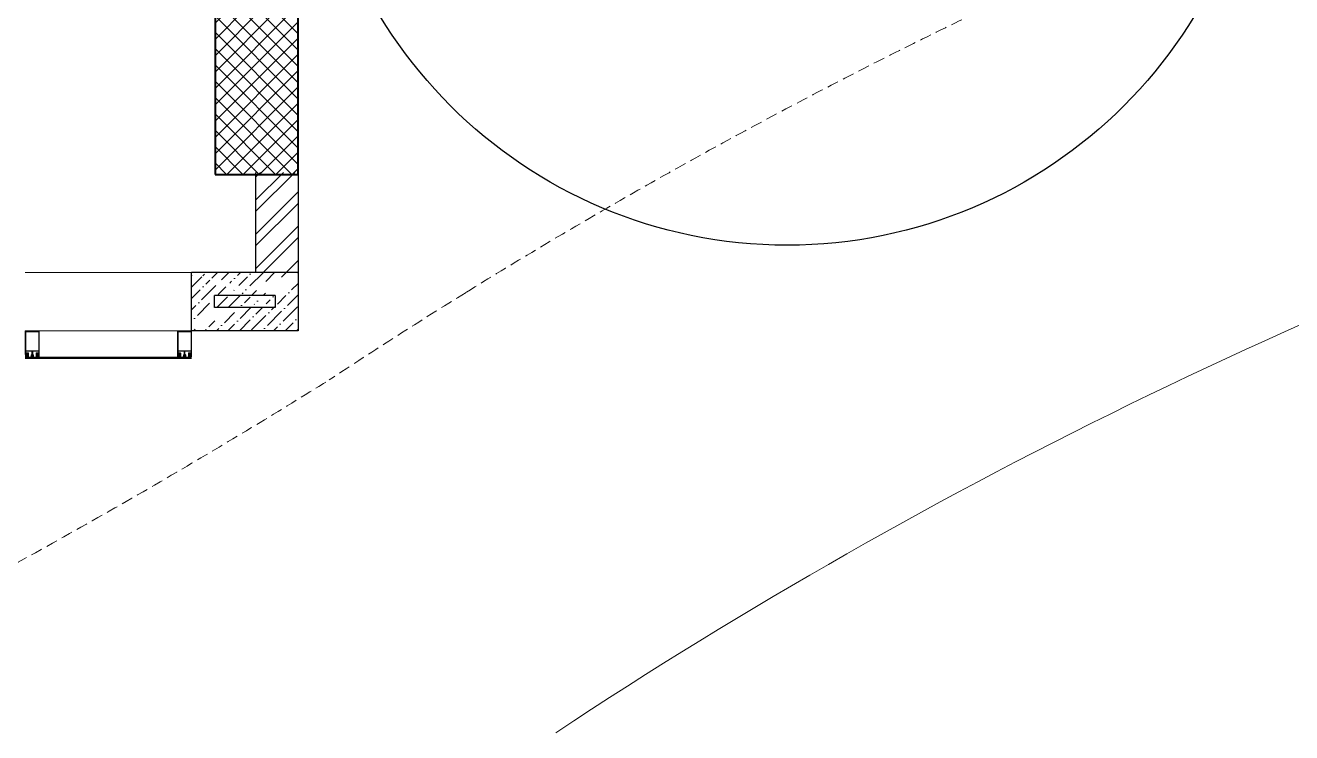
# Model space of a CAD drawing. Header units: millimetres. Extents: x 8275 to 147087, y -297470 to -191881.
# Drawn here: x 62699 to 69555, y -288946 to -285116 of the extents above; entities that cross this region are included whole.
import ezdxf

# ---------------------------------------------------------------- set-up
doc = ezdxf.new("R2010")
doc.units = ezdxf.units.MM
doc.header["$LTSCALE"] = 250
doc.header["$MEASUREMENT"] = 0
doc.linetypes.add('HIDDEN', pattern=[0.375, 0.25, -0.125])
for name, color, linetype, lineweight in [('col', 6, 'Continuous', 40), ('ele', 51, 'Continuous', 18), ('hatch', 9, 'Continuous', 0), ('hidden', 153, 'HIDDEN', 13), ('wall', 1, 'Continuous', 30), ('win', 4, 'Continuous', 20)]:
    doc.layers.add(name, color=color, linetype=linetype, lineweight=lineweight)
doc.layers.add('FUR', color=140, linetype='Continuous')
pattern_1 = [(45, (-6686.7244, -319015.2779), (2e-16, 2.32600915), [4.93421053, -1.64473684]), (135, (-6685.5614, -319014.1149), (2e-16, 2.32600915), [4.93421053, -1.64473684])]

# ---------------------------------------------------------------- blocks, each defined once
blk = doc.blocks.new('A$C75BC0A19')
at = {"layer": 'hatch'}
h = blk.add_hatch(dxfattribs=at)
h.set_pattern_fill('ANSI37', color=256, scale=500, style=0)
h.set_pattern_definition([(45, (-3106656.064, 97018.07), (-44.1941738, 44.1941738), []), (135, (-3106656.064, 97018.07), (-44.1941738, -44.1941738), [])])
h.paths.add_polyline_path([(-74819.9, 9457.9), (-74369.9, 9457.9), (-74369.9, 10357.9), (-74819.9, 10357.9)])
at = {"layer": 'col', "elevation": -4747.5}
blk.add_lwpolyline([(-74819.9, 9457.9), (-74369.9, 9457.9), (-74369.9, 10357.9), (-74819.9, 10357.9)], close=True, dxfattribs=at)

msp = doc.modelspace()

# ---------------------------------------------------------------- hatches: boundary and pattern name
at = {"layer": 'hatch'}
h = msp.add_hatch(dxfattribs=at)
h.set_pattern_fill('ANSI32', color=256, scale=350, style=0)
h.set_pattern_definition([(45, (-6686.72, -319015.28), (-92.80777, 92.80777), []), (45, (-6624.85, -319015.28), (-92.80777, 92.80777), [])])
h.paths.add_polyline_path([(63946.2, -286454.4), (64176.2, -286454.4), (64176.2, -285912.1), (63946.2, -285912.1)])
h = msp.add_hatch(dxfattribs=at)
h.set_pattern_fill('ANSI36', color=256, scale=350, style=0)
h.set_pattern_definition([(45, (-6686.724, -319015.28), (23.201941, 85.073785), [109.375, -21.875, 0, -21.875])])
edge = h.paths.add_edge_path()
edge.add_line((63724.2, -286644.4), (63724.2, -286579.4))
edge.add_line((63599.2, -286769.4), (63599.2, -286454.4))
edge.add_line((64051.2, -286579.4), (64051.2, -286644.4))
edge.add_line((64176.2, -286454.4), (64176.2, -286769.4))
edge.add_line((64051.2, -286644.4), (63724.2, -286644.4))
edge.add_line((64176.2, -286769.4), (63599.2, -286769.4))
edge.add_line((64051.2, -286579.4), (63724.2, -286579.4))
edge.add_line((64176.2, -286454.4), (63599.2, -286454.4))
h = msp.add_hatch(dxfattribs=at)
h.set_pattern_fill('AR-HBONE', color=256, scale=0.411184, style=0)
h.set_pattern_definition(pattern_1)
h.paths.add_polyline_path([(62704.8, -286896.1), (62704.8, -286898.1), (62710.2, -286898.1), (62710.2, -286896.1)], flags=16)
h.paths.add_polyline_path([(62769.1, -286896.1), (62769.1, -286898.1), (62763.6, -286898.1), (62763.6, -286896.1)], flags=16)
edge = h.paths.add_edge_path()
edge.add_arc((62715, -286910.4), 0.685, 180, 360, ccw=False)
edge.add_arc((62713.7, -286910.4), 0.685, 180, 360, ccw=False)
edge.add_arc((62712.3, -286910.4), 0.685, 180, 360, ccw=False)
edge.add_arc((62710.9, -286910.4), 0.685, -180, 0, ccw=False)
edge.add_arc((62709.6, -286910.4), 0.685, -180, 0, ccw=False)
edge.add_arc((62708.2, -286910.4), 0.685, 180, 360, ccw=False)
edge.add_arc((62706.8, -286910.4), 0.685, 180, 360, ccw=False)
edge.add_arc((62705.4, -286910.4), 0.685, -180, 0, ccw=False)
edge.add_arc((62704.1, -286910.4), 0.685, 180, 360, ccw=False)
edge.add_arc((62702.7, -286910.4), 0.685, -180, 0, ccw=False)
edge.add_arc((62701.3, -286910.4), 0.685, 180, 360, ccw=False)
edge.add_arc((62700, -286910.4), 0.685, -180, 0, ccw=False)
edge.add_line((62699.3, -286910.4), (62699.3, -286898.1))
edge.add_line((62699.3, -286898.1), (62703.1, -286898.1))
edge.add_line((62703.1, -286898.1), (62703.1, -286896.1))
edge.add_line((62703.1, -286896.1), (62701.3, -286896.1))
edge.add_line((62701.3, -286896.1), (62703, -286892.7))
edge.add_line((62703, -286892.7), (62711.9, -286892.7))
edge.add_line((62711.9, -286892.7), (62713.7, -286896.1))
edge.add_line((62713.7, -286896.1), (62711.9, -286896.1))
edge.add_line((62711.9, -286896.1), (62711.9, -286898.1))
edge.add_line((62711.9, -286898.1), (62715.7, -286898.1))
edge.add_line((62715.7, -286898.1), (62715.7, -286910.4))
edge.add_arc((62758.8, -286910.3), 0.685, 180, 360)
edge.add_arc((62760.2, -286910.3), 0.685, 180, 360)
edge.add_arc((62761.5, -286910.3), 0.685, 180, 360)
edge.add_arc((62762.9, -286910.3), 0.685, 180, 360)
edge.add_arc((62764.3, -286910.3), 0.685, 180, 360)
edge.add_arc((62765.6, -286910.3), 0.685, 180, 360)
edge.add_arc((62767, -286910.3), 0.685, 180, 360)
edge.add_arc((62768.4, -286910.3), 0.685, 180, 360)
edge.add_arc((62769.8, -286910.3), 0.685, 180, 360)
edge.add_arc((62771.1, -286910.3), 0.685, 180, 360)
edge.add_arc((62772.5, -286910.3), 0.685, 180, 360)
edge.add_arc((62773.9, -286910.3), 0.685, 180, 360)
edge.add_line((62774.6, -286910.3), (62774.6, -286898.1))
edge.add_line((62774.6, -286898.1), (62770.7, -286898.1))
edge.add_line((62770.7, -286898.1), (62770.7, -286896.1))
edge.add_line((62770.7, -286896.1), (62772.5, -286896.1))
edge.add_line((62772.5, -286896.1), (62770.9, -286892.7))
edge.add_line((62770.9, -286892.7), (62761.9, -286892.7))
edge.add_line((62761.9, -286892.7), (62760.2, -286896.1))
edge.add_line((62760.2, -286896.1), (62761.9, -286896.1))
edge.add_line((62761.9, -286896.1), (62761.9, -286898.1))
edge.add_line((62761.9, -286898.1), (62758.1, -286898.1))
edge.add_line((62758.1, -286898.1), (62758.1, -286910.3))
h = msp.add_hatch(dxfattribs=at)
h.set_pattern_fill('AR-HBONE', color=256, scale=0.411184, style=0)
h.set_pattern_definition(pattern_1)
h.paths.add_polyline_path([(63529.4, -286896.1), (63529.4, -286898.1), (63534.9, -286898.1), (63534.9, -286896.1)], flags=16)
h.paths.add_polyline_path([(63593.7, -286896.1), (63593.7, -286898.1), (63588.2, -286898.1), (63588.2, -286896.1)], flags=16)
edge = h.paths.add_edge_path()
edge.add_arc((63539.7, -286910.4), 0.685, 180, 360, ccw=False)
edge.add_arc((63538.3, -286910.4), 0.685, 180, 360, ccw=False)
edge.add_arc((63536.9, -286910.4), 0.685, 180, 360, ccw=False)
edge.add_arc((63535.5, -286910.4), 0.685, -180, 0, ccw=False)
edge.add_arc((63534.2, -286910.4), 0.685, -180, 0, ccw=False)
edge.add_arc((63532.8, -286910.4), 0.685, 180, 360, ccw=False)
edge.add_arc((63531.4, -286910.4), 0.685, 180, 360, ccw=False)
edge.add_arc((63530.1, -286910.4), 0.685, -180, 0, ccw=False)
edge.add_arc((63528.7, -286910.4), 0.685, 180, 360, ccw=False)
edge.add_arc((63527.3, -286910.4), 0.685, -180, 0, ccw=False)
edge.add_arc((63526, -286910.4), 0.685, 180, 360, ccw=False)
edge.add_arc((63524.6, -286910.4), 0.685, -180, 0, ccw=False)
edge.add_line((63523.9, -286910.4), (63523.9, -286898.1))
edge.add_line((63523.9, -286898.1), (63527.7, -286898.1))
edge.add_line((63527.7, -286898.1), (63527.7, -286896.1))
edge.add_line((63527.7, -286896.1), (63526, -286896.1))
edge.add_line((63526, -286896.1), (63527.6, -286892.7))
edge.add_line((63527.6, -286892.7), (63536.5, -286892.7))
edge.add_line((63536.5, -286892.7), (63538.3, -286896.1))
edge.add_line((63538.3, -286896.1), (63536.5, -286896.1))
edge.add_line((63536.5, -286896.1), (63536.5, -286898.1))
edge.add_line((63536.5, -286898.1), (63540.3, -286898.1))
edge.add_line((63540.3, -286898.1), (63540.3, -286910.4))
edge.add_arc((63583.4, -286910.3), 0.685, 180, 360)
edge.add_arc((63584.8, -286910.3), 0.685, 180, 360)
edge.add_arc((63586.2, -286910.3), 0.685, 180, 360)
edge.add_arc((63587.5, -286910.3), 0.685, 180, 360)
edge.add_arc((63588.9, -286910.3), 0.685, 180, 360)
edge.add_arc((63590.3, -286910.3), 0.685, 180, 360)
edge.add_arc((63591.6, -286910.3), 0.685, 180, 360)
edge.add_arc((63593, -286910.3), 0.685, 180, 360)
edge.add_arc((63594.4, -286910.3), 0.685, 180, 360)
edge.add_arc((63595.7, -286910.3), 0.685, 180, 360)
edge.add_arc((63597.1, -286910.3), 0.685, 180, 360)
edge.add_arc((63598.5, -286910.3), 0.685, 180, 360)
edge.add_line((63599.2, -286910.3), (63599.2, -286898.1))
edge.add_line((63599.2, -286898.1), (63595.3, -286898.1))
edge.add_line((63595.3, -286898.1), (63595.3, -286896.1))
edge.add_line((63595.3, -286896.1), (63597.1, -286896.1))
edge.add_line((63597.1, -286896.1), (63595.5, -286892.7))
edge.add_line((63595.5, -286892.7), (63586.5, -286892.7))
edge.add_line((63586.5, -286892.7), (63584.8, -286896.1))
edge.add_line((63584.8, -286896.1), (63586.6, -286896.1))
edge.add_line((63586.6, -286896.1), (63586.6, -286898.1))
edge.add_line((63586.6, -286898.1), (63582.7, -286898.1))
edge.add_line((63582.7, -286898.1), (63582.7, -286910.3))

# ---------------------------------------------------------------- linework, layer by layer
at = {"layer": 'ele'}
msp.add_line((62699.2, -286454.4, -11300.6), (63599.2, -286454.4, -11300.6), dxfattribs=at)
msp.add_arc((80749.1, -311862.8, -11300.6), 27487.2, 108.09896, 123.51608, dxfattribs=at)
at = {"layer": 'FUR', "linetype": 'ByBlock', "ltscale": 100}
msp.add_circle((66823.9, -283727.8, 122661.2), 2578.4, dxfattribs=at)
at = {"layer": 'hidden'}
for centre, radius, start, end in [((80749.1, -311862.7, -11300.6), 29757.2, 108.09896, 121.7617), ((80749.1, -311862.7, -11300.6), 29757.2, 121.7617, 123.45497), ((45195.5, -256292.5, -11300.6), 36219.3, 300.44851, 301.90393), ((45195.5, -256292.5, -11300.6), 36219.3, 298.66339, 300.44851)]:
    msp.add_arc(centre, radius, start, end, dxfattribs=at)
at = {"layer": 'wall'}
for p, q in [((63946.2, -285912.1, -11300.6), (63946.2, -286454.4, -11300.6)), ((64176.2, -285912.1, -11300.6), (64176.2, -286454.4, -11300.6)), ((64176.2, -285912.1, -11300.6), (64176.2, -286454.4, -11300.6)), ((64176.2, -286454.4, -11300.6), (63599.2, -286454.4, -11300.6)), ((63599.2, -286769.4, -11300.6), (63599.2, -286454.4, -11300.6)), ((64176.2, -286454.4, -11300.6), (64176.2, -286769.4, -11300.6)), ((64051.2, -286579.4, -11300.6), (63724.2, -286579.4, -11300.6)), ((63724.2, -286644.4, -11300.6), (63724.2, -286579.4, -11300.6)), ((64051.2, -286579.4, -11300.6), (64051.2, -286644.4, -11300.6)), ((64051.2, -286644.4, -11300.6), (63724.2, -286644.4, -11300.6)), ((64176.2, -286769.4, -11300.6), (63599.2, -286769.4, -11300.6))]:
    msp.add_line(p, q, dxfattribs=at)
at = {"layer": 'win'}
for p, q in [((63599.2, -286769.4, -11300.6), (62699.2, -286769.4, -11300.6)), ((62726, -286911.2, -11300.6), (62727.3, -286912.6, -11300.6)), ((62727.3, -286912.6, -11300.6), (62727.3, -286918.1, -11300.6)), ((62747.9, -286911.2, -11300.6), (62746.5, -286912.6, -11300.6)), ((62746.5, -286912.6, -11300.6), (62746.5, -286918.1, -11300.6)), ((63550.6, -286911.2, -11300.6), (63551.9, -286912.6, -11300.6)), ((63551.9, -286912.6, -11300.6), (63551.9, -286918.1, -11300.6)), ((63572.5, -286911.2, -11300.6), (63571.1, -286912.6, -11300.6)), ((63571.1, -286912.6, -11300.6), (63571.1, -286918.1, -11300.6)), ((62699.2, -286913.1, -11300.6), (63599.2, -286913.2, -11300.6)), ((63599.2, -286914.3, -11300.6), (62699.2, -286914.2, -11300.6)), ((63599.2, -286915.4, -11300.6), (62699.2, -286915.3, -11300.6)), ((63599.2, -286916.4, -11300.6), (62699.2, -286916.4, -11300.6)), ((63599.2, -286917.5, -11300.6), (62699.2, -286917.5, -11300.6)), ((63599.2, -286918.6, -11300.6), (62699.2, -286918.6, -11300.6)), ((63599.2, -286919.7, -11300.6), (62699.2, -286919.7, -11300.6)), ((62727.3, -286918.1, -11300.6), (62726, -286919.4, -11300.6)), ((62746.5, -286918.1, -11300.6), (62747.9, -286919.4, -11300.6)), ((63551.9, -286918.1, -11300.6), (63550.6, -286919.4, -11300.6)), ((63571.1, -286918.1, -11300.6), (63572.5, -286919.4, -11300.6))]:
    msp.add_line(p, q, dxfattribs=at)
at = {"layer": 'win', "elevation": -11300.6}
for points in [[(62739.7, -286907.5), (62740.2, -286908), (62739.7, -286908.6), (62739.7, -286911.3), (62740.2, -286911.9), (62739.7, -286912.4), (62739.7, -286915.1), (62740.2, -286915.7, 0.960671), (62743.8, -286915.6), (62743.8, -286903, 0.198912), (62743, -286901.2), (62739.7, -286897.9, -0.198912), (62739, -286896.1), (62739, -286880.3), (62769.4, -286880.3, -0.414214), (62771.9, -286882.8), (62771.9, -286886.8, -0.414214), (62769.4, -286889.2), (62760.6, -286889.2, 0.414214), (62758.2, -286891.7), (62758.2, -286898.1), (62762, -286898.1), (62762, -286896.1), (62760.2, -286896.1), (62760.2, -286892.7), (62772.6, -286892.7), (62772.6, -286896.1), (62770.8, -286896.1), (62770.8, -286898.1), (62774.6, -286898.1), (62774.6, -286769.4), (62699.2, -286769.4), (62699.2, -286898.1), (62703.1, -286898.1), (62703.1, -286896.1), (62701.3, -286896.1), (62701.3, -286892.7), (62713.6, -286892.7), (62713.6, -286896.1), (62711.8, -286896.1), (62711.8, -286898.1), (62715.7, -286898.1), (62715.7, -286891.7, 0.414214), (62713.2, -286889.2), (62704.4, -286889.2, -0.414214), (62702, -286886.8), (62702, -286882.8, -0.414214), (62704.4, -286880.3), (62734.9, -286880.3), (62734.9, -286896.1, -0.198912), (62734.1, -286897.9), (62730.8, -286901.2, 0.198912), (62730.1, -286903), (62730.1, -286915.6, 0.960671), (62733.6, -286915.7), (62734.2, -286915.1), (62734.2, -286912.4), (62733.6, -286911.9), (62734.2, -286911.3), (62734.2, -286908.6), (62733.6, -286908), (62734.2, -286907.5), (62734.2, -286904.7), (62733.6, -286904.2), (62736.9, -286900.9), (62740.2, -286904.2), (62739.7, -286904.7)], [(63564.3, -286907.5), (63564.8, -286908), (63564.3, -286908.6), (63564.3, -286911.3), (63564.8, -286911.9), (63564.3, -286912.4), (63564.3, -286915.1), (63564.8, -286915.7, 0.960671), (63568.4, -286915.6), (63568.4, -286903, 0.198912), (63567.7, -286901.2), (63564.3, -286897.9, -0.198912), (63563.6, -286896.1), (63563.6, -286880.3), (63594, -286880.3, -0.414214), (63596.5, -286882.8), (63596.5, -286886.8, -0.414214), (63594, -286889.2), (63585.2, -286889.2, 0.414214), (63582.8, -286891.7), (63582.8, -286898.1), (63586.6, -286898.1), (63586.6, -286896.1), (63584.8, -286896.1), (63584.8, -286892.7), (63597.2, -286892.7), (63597.2, -286896.1), (63595.4, -286896.1), (63595.4, -286898.1), (63599.2, -286898.1), (63599.2, -286769.4), (63523.8, -286769.4), (63523.8, -286898.1), (63527.7, -286898.1), (63527.7, -286896.1), (63525.9, -286896.1), (63525.9, -286892.7), (63538.2, -286892.7), (63538.2, -286896.1), (63536.5, -286896.1), (63536.5, -286898.1), (63540.3, -286898.1), (63540.3, -286891.7, 0.414214), (63537.8, -286889.2), (63529.1, -286889.2, -0.414214), (63526.6, -286886.8), (63526.6, -286882.8, -0.414214), (63529.1, -286880.3), (63559.5, -286880.3), (63559.5, -286896.1, -0.198912), (63558.8, -286897.9), (63555.4, -286901.2, 0.198912), (63554.7, -286903), (63554.7, -286915.6, 0.960671), (63558.2, -286915.7), (63558.8, -286915.1), (63558.8, -286912.4), (63558.2, -286911.9), (63558.8, -286911.3), (63558.8, -286908.6), (63558.2, -286908), (63558.8, -286907.5), (63558.8, -286904.7), (63558.2, -286904.2), (63561.5, -286900.9), (63564.8, -286904.2), (63564.3, -286904.7)]]:
    msp.add_lwpolyline(points, format="xyb", close=True, dxfattribs=at)
for points in [[(62702, -286774.9), (62702, -286877.6), (62771.9, -286877.6), (62771.9, -286774.9)], [(63526.6, -286774.9), (63526.6, -286877.6), (63596.5, -286877.6), (63596.5, -286774.9)], [(62704.8, -286896.1), (62704.8, -286898.1), (62710.2, -286898.1), (62710.2, -286896.1)], [(62769.1, -286896.1), (62769.1, -286898.1), (62763.6, -286898.1), (62763.6, -286896.1)], [(63529.4, -286896.1), (63529.4, -286898.1), (63534.9, -286898.1), (63534.9, -286896.1)], [(63593.7, -286896.1), (63593.7, -286898.1), (63588.2, -286898.1), (63588.2, -286896.1)]]:
    msp.add_lwpolyline(points, close=True, dxfattribs=at)
for points in [[(62715.7, -286910.4, -1), (62714.4, -286910.4, -1), (62713, -286910.4, -1), (62711.6, -286910.4, -1), (62710.2, -286910.4, -1), (62708.9, -286910.4, -1), (62707.5, -286910.4, -1), (62706.1, -286910.4, -1), (62704.8, -286910.4, -1), (62703.4, -286910.4, -1), (62702, -286910.4, -1), (62700.7, -286910.4, -1), (62699.3, -286910.4), (62699.3, -286898.1), (62703.1, -286898.1), (62703.1, -286896.1), (62701.3, -286896.1), (62703, -286892.7), (62711.9, -286892.7), (62713.7, -286896.1), (62711.8, -286896.1), (62711.8, -286898.1), (62715.7, -286898.1), (62715.7, -286910.4)], [(62758.1, -286910.3, 1), (62759.5, -286910.3, 1), (62760.8, -286910.3, 1), (62762.2, -286910.3, 1), (62763.6, -286910.3, 1), (62765, -286910.3, 1), (62766.3, -286910.3, 1), (62767.7, -286910.3, 1), (62769.1, -286910.3, 1), (62770.4, -286910.3, 1), (62771.8, -286910.3, 1), (62773.2, -286910.3, 1), (62774.6, -286910.3), (62774.6, -286898.1), (62770.7, -286898.1), (62770.7, -286896.1), (62772.5, -286896.1), (62770.9, -286892.7), (62761.9, -286892.7), (62760.2, -286896.1), (62761.9, -286896.1), (62761.9, -286898.1), (62758.1, -286898.1), (62758.1, -286910.3)], [(63540.3, -286910.4, -1), (63539, -286910.4, -1), (63537.6, -286910.4, -1), (63536.2, -286910.4, -1), (63534.9, -286910.4, -1), (63533.5, -286910.4, -1), (63532.1, -286910.4, -1), (63530.7, -286910.4, -1), (63529.4, -286910.4, -1), (63528, -286910.4, -1), (63526.6, -286910.4, -1), (63525.3, -286910.4, -1), (63523.9, -286910.4), (63523.9, -286898.1), (63527.7, -286898.1), (63527.7, -286896.1), (63526, -286896.1), (63527.6, -286892.7), (63536.5, -286892.7), (63538.3, -286896.1), (63536.5, -286896.1), (63536.5, -286898.1), (63540.3, -286898.1), (63540.3, -286910.4)], [(63582.7, -286910.3, 1), (63584.1, -286910.3, 1), (63585.5, -286910.3, 1), (63586.8, -286910.3, 1), (63588.2, -286910.3, 1), (63589.6, -286910.3, 1), (63590.9, -286910.3, 1), (63592.3, -286910.3, 1), (63593.7, -286910.3, 1), (63595.1, -286910.3, 1), (63596.4, -286910.3, 1), (63597.8, -286910.3, 1), (63599.2, -286910.3), (63599.2, -286898.1), (63595.3, -286898.1), (63595.3, -286896.1), (63597.1, -286896.1), (63595.5, -286892.7), (63586.5, -286892.7), (63584.8, -286896.1), (63586.6, -286896.1), (63586.6, -286898.1), (63582.7, -286898.1), (63582.7, -286910.3)]]:
    msp.add_lwpolyline(points, format="xyb", dxfattribs=at)
at = {"layer": 'win'}
for centre, radius, start, end in [((62736.9, -286974.4, -11300.6), 56, 78.7142, 101.2858), ((62736.9, -286977.1, -11300.6), 59.5, 80.37244, 99.62756), ((62730.3, -286939.2, -11300.6), 23.7, 90.58266, 97.23186), ((62730, -286927.9, -11300.6), 11.8, 89.26962, 102.92134), ((62730.8, -286935.2, -11300.6), 18.7, 91.46198, 100.76135), ((62733.8, -286954.9, -11300.6), 38.2, 94.80618, 99.83192), ((62736.9, -286978, -11300.6), 61, 80.94895, 99.05105), ((62736.9, -287171.2, -11300.6), 254.6, 89.18954, 90.81046), ((62736.9, -286995.5, -11300.6), 79.4, 87.56581, 92.43419), ((62736.9, -286977.5, -11300.6), 62, 87.01176, 92.98824), ((62736.9, -286949.1, -11300.6), 34.1, 85.38716, 94.61284), ((62741.3, -286944.1, -11300.6), 27.3, 79.02917, 86.02977), ((62742.6, -286938.2, -11300.6), 21.7, 79.62672, 87.55798), ((62743.9, -286925.5, -11300.6), 9.46, 74.12487, 91.27881), ((62743.2, -286931.2, -11300.6), 15.6, 77.86281, 87.99638), ((63561.5, -286974.4, -11300.6), 56, 78.7142, 101.2858), ((63561.5, -286977.1, -11300.6), 59.5, 80.37244, 99.62756), ((63554.9, -286939.2, -11300.6), 23.7, 90.58266, 97.23186), ((63554.6, -286927.9, -11300.6), 11.8, 89.26962, 102.92134), ((63555.4, -286935.2, -11300.6), 18.7, 91.46198, 100.76135), ((63558.5, -286954.9, -11300.6), 38.2, 94.80618, 99.83192), ((63561.5, -286978, -11300.6), 61, 80.94895, 99.05105), ((63561.5, -287171.2, -11300.6), 254.6, 89.18954, 90.81046), ((63561.5, -286995.5, -11300.6), 79.4, 87.56581, 92.43419), ((63561.5, -286977.5, -11300.6), 62, 87.01176, 92.98824), ((63561.5, -286949.1, -11300.6), 34.1, 85.38716, 94.61284), ((63565.9, -286944.1, -11300.6), 27.3, 79.02917, 86.02977), ((63567.2, -286938.2, -11300.6), 21.7, 79.62672, 87.55798), ((63568.5, -286925.5, -11300.6), 9.46, 74.12487, 91.27881), ((63567.8, -286931.2, -11300.6), 15.6, 77.86281, 87.99638)]:
    msp.add_arc(centre, radius, start, end, dxfattribs=at)

# ---------------------------------------------------------------- block references
at = {"layer": 'hatch'}
msp.add_blockref('A$C75BC0A19', (138546.1, -295381.5, -11300.6), dxfattribs=at)

doc.saveas('drawing.dxf')
